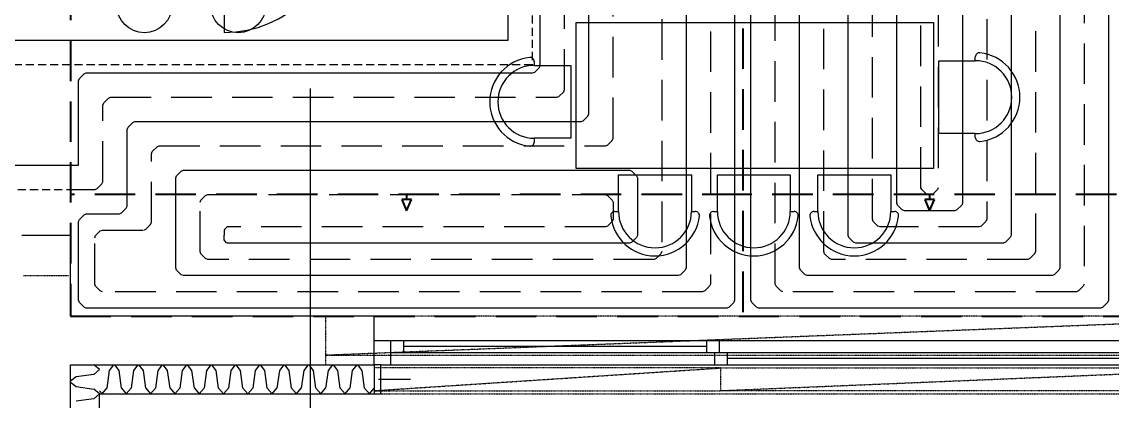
# Model space of a CAD drawing. Header units: millimetres. Extents: x 90740 to 167944, y -39332 to 25855.
# Drawn here: x 106718 to 113448, y 9828 to 12168 of the extents above; entities that cross this region are included whole.
import ezdxf

# ---------------------------------------------------------------- set-up
doc = ezdxf.new("R2010")
doc.units = ezdxf.units.MM
for name, pattern in [('Carkovana 0.5x', [0.14, 0.1, -0.04]), ('DASH', [75, 50, -25]), ('TECKOVANA', [0.06, 0, -0.06])]:
    doc.linetypes.add(name, pattern=pattern)
for name, color, linetype in [('DILATA_N___K_RY', 7, 'Continuous'), ('ODVODN__POTRUBIE___PODL__VYK_', 7, 'Continuous'), ('OKRAJOV__DILAT_CIA_PDL', 2, 'Continuous'), ('OKRAJOV__Z_NY_', 7, 'Continuous'), ('PODLAHOVKA', 7, 'Continuous'), ('PR_VODN__POTRUBIE___PODL__VYK_', 7, 'Continuous'), ('TABU_KY', 7, 'Continuous'), ('vyk-privod2', 7, 'Continuous'), ('Z_NA_PRECHODOV_CH_POTRUB_', 7, 'Continuous')]:
    doc.layers.add(name, color=color, linetype=linetype)
doc.layers.add('XR$1$STANDARD', color=252, linetype='Continuous', lineweight=25)

# ---------------------------------------------------------------- blocks, each defined once
blk = doc.blocks.new('A$C90b3fe5d')
at = {"layer": 'XR$1$STANDARD', "linetype": 'Continuous', "lineweight": -2}
for points in [[(7886.3, 13513.4), (7886.2, 13513.3), (7886.1, 13513.4)], [(7886.2, 13363.5), (7886.3, 13363.4), (7886.2, 13363.3), (7886.1, 13363.4)], [(7967.3, 13369.4), (7967.2, 13369.3), (7967.1, 13369.4), (7967.2, 13369.5)], [(8117.3, 13369.4), (8117.2, 13369.3), (8117.1, 13369.4), (8117.2, 13369.5)], [(8267.3, 13369.4), (8267.2, 13369.3), (8267.1, 13369.4), (8267.2, 13369.5)], [(8417.3, 13369.4), (8417.2, 13369.3), (8417.1, 13369.4), (8417.2, 13369.5)], [(8567.3, 13369.4), (8567.2, 13369.3), (8567.1, 13369.4), (8567.2, 13369.5)], [(8717.3, 13369.4), (8717.2, 13369.3), (8717.1, 13369.4), (8717.2, 13369.5)], [(8867.3, 13369.4), (8867.2, 13369.3), (8867.1, 13369.4), (8867.2, 13369.5)], [(9017.3, 13369.4), (9017.2, 13369.3), (9017.1, 13369.4), (9017.2, 13369.5)], [(9167.3, 13369.4), (9167.2, 13369.3), (9167.1, 13369.4), (9167.2, 13369.5)], [(9317.3, 13369.4), (9317.2, 13369.3), (9317.1, 13369.4), (9317.2, 13369.5)], [(9467.3, 13369.4), (9467.2, 13369.3), (9467.1, 13369.4), (9467.2, 13369.5)], [(9617.2, 13369.3), (9617.1, 13369.4), (9617.2, 13369.5)]]:
    blk.add_hatch(color=256, dxfattribs=at).paths.add_polyline_path(points, flags=16)
for p, q in [((8692.2, 16263.4), (8692.2, 15563.4)), ((10864.1, 14725), (10864.1, 15625)), ((10864.1, 15625), (13068.6, 15625)), ((13068.6, 15625), (13068.6, 14725)), ((13327.4, 15389.4), (13327.4, 15412.7)), ((10605.3, 15383.8), (10605.3, 15360.6)), ((10605.3, 15360.6), (10830.7, 15360.6)), ((10830.7, 15360.6), (10830.7, 14910.6)), ((13102, 14939.4), (13102, 15389.4)), ((13102, 15389.4), (13327.4, 15389.4)), ((10830.7, 14910.6), (10605.3, 14910.6)), ((10605.3, 14910.6), (10605.3, 14887.3)), ((13327.4, 14939.4), (13102, 14939.4)), ((13327.4, 14916.2), (13327.4, 14939.4)), ((13068.6, 14725), (10864.1, 14725)), ((11125.5, 14685.2), (11575.5, 14685.2)), ((11125.5, 14459.7), (11125.5, 14685.2)), ((11575.5, 14685.2), (11575.5, 14459.7)), ((11735.5, 14685.2), (12185.5, 14685.2)), ((11735.5, 14459.7), (11735.5, 14685.2)), ((12185.5, 14685.2), (12185.5, 14459.7)), ((12355.5, 14685.2), (12805.5, 14685.2)), ((12355.5, 14459.7), (12355.5, 14685.2)), ((12805.5, 14685.2), (12805.5, 14459.7)), ((11102.3, 14459.7), (11125.5, 14459.7)), ((11575.5, 14459.7), (11598.8, 14459.7)), ((11712.3, 14459.7), (11735.5, 14459.7)), ((12185.5, 14459.7), (12208.8, 14459.7)), ((12332.3, 14459.7), (12355.5, 14459.7)), ((12805.5, 14459.7), (12828.8, 14459.7)), ((7442.2, 14313.4), (7742.2, 14313.4)), ((7742.2, 13813.4), (7742.2, 14313.4)), ((7892.2, 13813.4), (7742.2, 13813.4)), ((9617.2, 13813.4), (7892.2, 13813.4)), ((9617.2, 13513.4), (9617.2, 13813.4)), ((9617.2, 13663.4), (15117.2, 13663.4)), ((9717.2, 13663.4), (9717.2, 13513.4)), ((9797.2, 13663.4), (9797.2, 13588.4)), ((11667.2, 13663.4), (11667.2, 13588.4)), ((11747.2, 13663.4), (11747.2, 13588.4)), ((11667.2, 13625.9), (9797.2, 13625.9)), ((9717.2, 13588.4), (15017.2, 13588.4)), ((11717.2, 13588.4), (11717.2, 13513.4)), ((11797.2, 13513.4), (11797.2, 13588.4)), ((14937.2, 13550.9), (11797.2, 13550.9)), ((7742.2, 13013.4), (7742.2, 13513.4)), ((7742.2, 13513.4), (9617.2, 13513.4)), ((7922.2, 13483.4), (7886.2, 13513.4)), ((7886.2, 13453.4), (7922.2, 13483.4)), ((7982.1, 13477.4), (7967.2, 13369.4)), ((8009.1, 13513.4), (7982.1, 13477.4)), ((8042.4, 13477.4), (8015.4, 13513.4)), ((8057.2, 13369.4), (8042.4, 13477.4)), ((8132.1, 13477.4), (8117.2, 13369.4)), ((8159.1, 13513.4), (8132.1, 13477.4)), ((8192.4, 13477.4), (8165.4, 13513.4)), ((8207.2, 13369.4), (8192.4, 13477.4)), ((8282.1, 13477.4), (8267.2, 13369.4)), ((8309.1, 13513.4), (8282.1, 13477.4)), ((8342.4, 13477.4), (8315.4, 13513.4)), ((8357.2, 13369.4), (8342.4, 13477.4)), ((8432.1, 13477.4), (8417.2, 13369.4)), ((8459.1, 13513.4), (8432.1, 13477.4)), ((8492.4, 13477.4), (8465.4, 13513.4)), ((8507.2, 13369.4), (8492.4, 13477.4)), ((8582.1, 13477.4), (8567.2, 13369.4)), ((8609.1, 13513.4), (8582.1, 13477.4)), ((8642.4, 13477.4), (8615.4, 13513.4)), ((8657.2, 13369.4), (8642.4, 13477.4)), ((8732.1, 13477.4), (8717.2, 13369.4)), ((8759.1, 13513.4), (8732.1, 13477.4)), ((8792.4, 13477.4), (8765.4, 13513.4)), ((8807.2, 13369.4), (8792.4, 13477.4)), ((8882.1, 13477.4), (8867.2, 13369.4)), ((8909.1, 13513.4), (8882.1, 13477.4)), ((8942.4, 13477.4), (8915.4, 13513.4)), ((8957.2, 13369.4), (8942.4, 13477.4)), ((9032.1, 13477.4), (9017.2, 13369.4)), ((9059.1, 13513.4), (9032.1, 13477.4)), ((9092.4, 13477.4), (9065.4, 13513.4)), ((9107.2, 13369.4), (9092.4, 13477.4)), ((9182.1, 13477.4), (9167.2, 13369.4)), ((9209.1, 13513.4), (9182.1, 13477.4)), ((9242.4, 13477.4), (9215.4, 13513.4)), ((9257.2, 13369.4), (9242.4, 13477.4)), ((9332.1, 13477.4), (9317.2, 13369.4)), ((9359.1, 13513.4), (9332.1, 13477.4)), ((9392.4, 13477.4), (9365.4, 13513.4)), ((9407.2, 13369.4), (9392.4, 13477.4)), ((9482.1, 13477.4), (9467.2, 13369.4)), ((9509.1, 13513.4), (9482.1, 13477.4)), ((9542.4, 13477.4), (9515.4, 13513.4)), ((9557.2, 13369.4), (9542.4, 13477.4)), ((9657.2, 13513.4), (9617.2, 13513.4)), ((9617.2, 13513.4), (9617.2, 13333.4)), ((9657.2, 13333.4), (9657.2, 13513.4)), ((9657.2, 13513.4), (15077.2, 13513.4)), ((7778.2, 13438.5), (7742.2, 13411.5)), ((7742.2, 13405.2), (7778.2, 13378.2)), ((7886.2, 13453.4), (7778.2, 13438.5)), ((9840.4, 13421.4), (9643.3, 13421.4)), ((7778.2, 13378.2), (7886.2, 13363.4)), ((7922.2, 13333.4), (7886.2, 13363.4)), ((7886.2, 13303.4), (7922.2, 13333.4)), ((7922.2, 13351.4), (7937.2, 13333.4)), ((7922.2, 12973.4), (7922.2, 13333.4)), ((7922.2, 13333.4), (9657.2, 13333.4)), ((7937.2, 13333.4), (7967.2, 13369.4)), ((8057.2, 13369.4), (8087.2, 13333.4)), ((8087.2, 13333.4), (8117.2, 13369.4)), ((8207.2, 13369.4), (8237.2, 13333.4)), ((8237.2, 13333.4), (8267.2, 13369.4)), ((8357.2, 13369.4), (8387.2, 13333.4)), ((8387.2, 13333.4), (8417.2, 13369.4)), ((8507.2, 13369.4), (8537.2, 13333.4)), ((8537.2, 13333.4), (8567.2, 13369.4)), ((8657.2, 13369.4), (8687.2, 13333.4)), ((8687.2, 13333.4), (8717.2, 13369.4)), ((8807.2, 13369.4), (8837.2, 13333.4)), ((8837.2, 13333.4), (8867.2, 13369.4)), ((8957.2, 13369.4), (8987.2, 13333.4)), ((8987.2, 13333.4), (9017.2, 13369.4)), ((9107.2, 13369.4), (9137.2, 13333.4)), ((9137.2, 13333.4), (9167.2, 13369.4)), ((9257.2, 13369.4), (9287.2, 13333.4)), ((9287.2, 13333.4), (9317.2, 13369.4)), ((9407.2, 13369.4), (9437.2, 13333.4)), ((9437.2, 13333.4), (9467.2, 13369.4)), ((9557.2, 13369.4), (9587.2, 13333.4)), ((9587.2, 13333.4), (9617.2, 13369.4)), ((7886.2, 13303.4), (7778.2, 13288.5))]:
    blk.add_line(p, q, dxfattribs=at)
at = {"layer": 'XR$1$STANDARD', "linetype": 'Carkovana 0.5x', "lineweight": -2}
for p, q in [((7452.2, 14063.4), (7522.2, 14063.4)), ((7522.2, 14063.4), (7592.2, 14063.4)), ((7522.2, 14063.4), (7522.2, 14063.4)), ((7592.2, 14063.4), (7662.2, 14063.4)), ((7592.2, 14063.4), (7592.2, 14063.4)), ((7662.2, 14063.4), (7732.2, 14063.4)), ((7662.2, 14063.4), (7662.2, 14063.4)), ((7732.2, 14063.4), (7732.2, 14063.4)), ((9317.2, 13813.4), (9317.2, 13513.4)), ((9317.2, 13573.4), (15417.2, 13813.4)), ((9317.2, 13573.4), (15417.2, 13573.4)), ((11757.2, 13493.4), (9617.2, 13493.4)), ((9617.2, 13493.4), (9617.2, 13353.4)), ((9617.2, 13353.4), (11757.2, 13493.4)), ((11757.2, 13353.4), (11757.2, 13493.4)), ((11757.2, 13493.4), (15117.2, 13493.4)), ((11757.2, 13353.4), (11757.2, 13493.4)), ((11757.2, 13493.4), (11757.2, 13493.4)), ((11757.2, 13353.4), (15117.2, 13493.4)), ((9617.2, 13353.4), (11757.2, 13353.4)), ((9617.2, 13353.4), (9617.2, 13353.4)), ((15117.2, 13353.4), (11757.2, 13353.4))]:
    blk.add_line(p, q, dxfattribs=at)
at = {"layer": 'XR$1$STANDARD', "linetype": 'TECKOVANA', "lineweight": -2}
for p, q in [((15117.2, 13813.4), (9617.2, 13813.4)), ((9657.2, 13333.4), (15077.2, 13333.4))]:
    blk.add_line(p, q, dxfattribs=at)
at = {"layer": 'XR$1$STANDARD', "linetype": 'Continuous', "lineweight": -2}
for centre, radius, start, end in [((8692.2, 16263.4), 700, 270, 0), ((13352.9, 15412.7), 25.5, 84.14252, 180), ((13327.4, 15164.4), 275, 275.85748, 84.14252), ((10605.3, 15135.6), 275, 95.85748, 264.14252), ((10605.3, 15135.6), 225, 90, 270), ((10579.8, 15383.8), 25.5, 0, 95.85748), ((13327.4, 15164.4), 225, 270, 90), ((10579.8, 14887.3), 25.5, 264.14252, 0), ((13352.9, 14916.2), 25.5, 180, 275.85748), ((11102.3, 14434.2), 25.5, 90, 185.85748), ((11350.5, 14459.7), 275, 185.85748, 354.14252), ((11350.5, 14459.7), 225, 180, 0), ((11598.8, 14434.2), 25.5, 354.14252, 90), ((11712.3, 14434.2), 25.5, 90, 185.85748), ((11960.5, 14459.7), 275, 185.85748, 354.14252), ((11960.5, 14459.7), 225, 180, 0), ((12208.8, 14434.2), 25.5, 354.14252, 90), ((12332.3, 14434.2), 25.5, 90, 185.85748), ((12580.5, 14459.7), 275, 185.85748, 354.14252), ((12580.5, 14459.7), 225, 180, 0), ((12828.8, 14434.2), 25.5, 354.14252, 90)]:
    blk.add_arc(centre, radius, start, end, dxfattribs=at)

msp = doc.modelspace()

# ---------------------------------------------------------------- linework, layer by layer
at = {"layer": 'DILATA_N___K_RY', "color": 95, "linetype": 'DASH', "lineweight": 40, "ltscale": 5}
msp.add_line((111167.7, 16252.4), (111167.7, 10352.4), dxfattribs=at)
at = {"layer": 'ODVODN__POTRUBIE___PODL__VYK_', "color": 172, "linetype": 'DASH'}
for p, q in [((109867.9, 15357), (109867.9, 11902.4)), ((109867.9, 11902.4), (106624.8, 11902.4)), ((102867.9, 11133.5), (107017.9, 11133.5)), ((107017.9, 11133.5), (107067.9, 11133.5))]:
    msp.add_line(p, q, dxfattribs=at)
msp.add_lwpolyline([(109867.9, 11902.4), (109867.9, 11902.4), (109867.9, 11902.4), (109867.9, 11902.4), (109867.9, 11902.4), (109867.9, 11902.4)], dxfattribs=at)
at = {"layer": 'OKRAJOV__DILAT_CIA_PDL', "color": 95, "linetype": 'DASH', "lineweight": 40, "ltscale": 5}
msp.add_lwpolyline([(108967.9, 12802.4), (107017.9, 12802.4), (107017.9, 10352.4), (117217.9, 10352.4), (117217.9, 12302.4), (117017.9, 12302.4), (117017.9, 14302.4), (117217.9, 14302.4), (117217.9, 16252.4), (108967.9, 16252.4), (108967.9, 12802.4)], dxfattribs=at)
at = {"layer": 'OKRAJOV__Z_NY_', "color": 80, "linetype": 'DASH', "lineweight": 40, "ltscale": 5}
for p, q in [((111167.7, 11102.4), (107017.9, 11102.4)), ((113474.4, 11102.4), (111167.7, 11102.4))]:
    msp.add_line(p, q, dxfattribs=at)
for points in [[(109092.8, 11102.4), (109092.8, 11072.4), (109062.8, 11072.4), (109092.8, 11002.4), (109122.8, 11072.4), (109092.8, 11072.4)], [(112321.1, 11102.4), (112321.1, 11072.4), (112291.1, 11072.4), (112321.1, 11002.4), (112351.1, 11072.4), (112321.1, 11072.4)]]:
    msp.add_lwpolyline(points, dxfattribs=at)
at = {"layer": 'PODLAHOVKA', "color": 12, "ltscale": 5}
for points in [[(113424.4, 15560), (113424.4, 10450.2), (113418.9, 10436.9), (113390, 10407.9), (113376.6, 10402.4), (111265.5, 10402.4), (111252.2, 10407.9), (111223.2, 10436.9), (111217.7, 10450.2), (111217.7, 15159.2)], [(107067.9, 11283.5), (107067.9, 11804.6), (107073.4, 11817.9), (107102.4, 11846.9), (107115.7, 11852.4), (109870.1, 11852.4), (109883.4, 11857.9), (109912.4, 11886.9), (109917.9, 11900.2), (109917.9, 15259.2)], [(111117.7, 15259.2), (111117.7, 10450.2), (111112.2, 10436.9), (111083.2, 10407.9), (111069.9, 10402.4), (107115.7, 10402.4), (107102.4, 10407.9), (107073.4, 10436.9), (107067.9, 10450.2), (107067.9, 10935.6), (107073.4, 10949), (107102.4, 10977.9), (107115.7, 10983.5), (107320.1, 10983.5), (107333.4, 10989), (107362.4, 11017.9), (107367.9, 11031.3), (107367.9, 11504.6), (107373.4, 11517.9), (107402.4, 11546.9), (107415.7, 11552.4), (110170.1, 11552.4), (110183.4, 11557.9), (110212.4, 11586.9), (110217.9, 11600.2), (110217.9, 14959.2)], [(113124.4, 15260), (113124.4, 10650.2), (113118.9, 10636.9), (113090, 10607.9), (113076.6, 10602.4), (111565.5, 10602.4), (111552.2, 10607.9), (111523.2, 10636.9), (111517.7, 10650.2), (111517.7, 14859.2)], [(110817.7, 14959.2), (110817.7, 10650.2), (110812.2, 10636.9), (110783.2, 10607.9), (110769.9, 10602.4), (107715.7, 10602.4), (107702.4, 10607.9), (107673.4, 10636.9), (107667.9, 10650.2), (107667.9, 11204.6), (107673.4, 11217.9), (107702.4, 11246.9), (107715.7, 11252.4), (110469.9, 11252.4), (110483.2, 11246.9), (110512.2, 11217.9), (110517.7, 11204.6), (110517.7, 10850.2), (110512.2, 10836.9), (110483.2, 10807.9), (110469.9, 10802.4), (107987.7, 10802.4)], [(112824.4, 14960), (112824.4, 10850.2), (112818.9, 10836.9), (112790, 10807.9), (112776.6, 10802.4), (111865.5, 10802.4), (111852.2, 10807.9), (111823.2, 10836.9), (111817.7, 10850.2), (111817.7, 14559.2)], [(112524.4, 14660), (112524.4, 11050.2), (112518.9, 11036.9), (112490, 11007.9), (112476.6, 11002.4), (112165.5, 11002.4), (112152.2, 11007.9), (112123.2, 11036.9), (112117.7, 11050.2), (112117.7, 12624.8)], [(107987.7, 10802.4), (107982.2, 10804.7), (107970.1, 10816.7), (107967.8, 10822.3), (107967.8, 10852.4)]]:
    msp.add_lwpolyline(points, dxfattribs=at)
at = {"layer": 'PODLAHOVKA', "color": 172, "linetype": 'DASH', "ltscale": 5}
for points in [[(113274.4, 15410), (113274.4, 10550.2), (113268.9, 10536.9), (113240, 10507.9), (113226.6, 10502.4), (111415.5, 10502.4), (111402.2, 10507.9), (111373.2, 10536.9), (111367.7, 10550.2), (111367.7, 15009.2)], [(107067.9, 11133.5), (107170.1, 11133.5), (107183.4, 11139), (107212.4, 11167.9), (107217.9, 11181.3), (107217.9, 11654.6), (107223.4, 11667.9), (107252.4, 11696.9), (107265.7, 11702.4), (110020.1, 11702.4), (110033.4, 11707.9), (110062.4, 11736.9), (110067.9, 11750.2), (110067.9, 15109.2)], [(110967.7, 15109.2), (110967.7, 10550.2), (110962.2, 10536.9), (110933.2, 10507.9), (110919.9, 10502.4), (107215.7, 10502.4), (107202.4, 10507.9), (107173.4, 10536.9), (107167.9, 10550.2), (107167.9, 10835.6), (107173.4, 10849), (107202.4, 10877.9), (107215.7, 10883.5), (107470.1, 10883.5), (107483.4, 10889), (107512.4, 10917.9), (107517.9, 10931.3), (107517.9, 11354.6), (107523.4, 11367.9), (107552.4, 11396.9), (107565.7, 11402.4), (110320.1, 11402.4), (110333.4, 11407.9), (110362.4, 11436.9), (110367.9, 11450.2), (110367.9, 14809.2)], [(112974.4, 15110), (112974.4, 10750.2), (112968.9, 10736.9), (112940, 10707.9), (112926.6, 10702.4), (111715.5, 10702.4), (111702.2, 10707.9), (111673.2, 10736.9), (111667.7, 10750.2), (111667.7, 14709.2)], [(110667.7, 14809.2), (110667.7, 10750.2), (110662.2, 10736.9), (110633.2, 10707.9), (110619.9, 10702.4), (107865.7, 10702.4), (107852.4, 10707.9), (107823.4, 10736.9), (107817.9, 10750.2), (107817.9, 11054.6), (107823.4, 11067.9), (107852.4, 11096.9), (107865.7, 11102.4), (110319.9, 11102.4), (110333.2, 11096.9), (110362.2, 11067.9), (110367.7, 11054.6), (110367.7, 10950.2), (110362.2, 10936.9), (110333.2, 10907.9), (110319.9, 10902.4), (107987.7, 10902.4)], [(112674.4, 14810), (112674.4, 10950.2), (112668.9, 10936.9), (112640, 10907.9), (112626.6, 10902.4), (112015.5, 10902.4), (112002.2, 10907.9), (111973.2, 10936.9), (111967.7, 10950.2), (111967.7, 14409.2)], [(112374.4, 14515.3), (112374.4, 11144.9), (112369.5, 11133), (112342.3, 11105.9), (112334, 11102.4), (112308.2, 11102.4), (112299.8, 11105.9), (112272.6, 11133), (112267.7, 11144.9), (112267.7, 12624.8)], [(107987.7, 10902.4), (107982.2, 10900.1), (107970.1, 10888), (107967.8, 10882.5), (107967.8, 10852.4)]]:
    msp.add_lwpolyline(points, dxfattribs=at)
at = {"layer": 'PR_VODN__POTRUBIE___PODL__VYK_', "color": 12}
for p, q in [((109717.9, 15507), (109717.9, 12052.4)), ((109717.9, 12052.4), (106474.8, 12052.4)), ((102917.9, 11283.5), (107017.9, 11283.5)), ((107017.9, 11283.5), (107067.9, 11283.5))]:
    msp.add_line(p, q, dxfattribs=at)
msp.add_lwpolyline([(109717.9, 12052.4), (109717.9, 12052.4), (109717.9, 12052.4), (109717.9, 12052.4), (109717.9, 12052.4), (109717.9, 12052.4)], dxfattribs=at)
at = {"layer": 'TABU_KY', "color": 5}
msp.add_line((108498.8, 9278.7), (108498.8, 11757.3), dxfattribs=at)
at = {"layer": 'vyk-privod2'}
for centre in [(107474.4, 12272.1, 23163.2), (108053.5, 12272.1, 23163.2)]:
    msp.add_circle(centre, 170.9, dxfattribs=at)
at = {"layer": 'Z_NA_PRECHODOV_CH_POTRUB_', "color": 2}
for p, q in [((107017.9, 11902.4), (107017.9, 11902.4)), ((109867.9, 11902.4), (109867.9, 11902.4))]:
    msp.add_line(p, q, dxfattribs=at)

# ---------------------------------------------------------------- block references
at = {"linetype": 'Continuous'}
msp.add_blockref('A$C90b3fe5d', (99275.7, -3461), dxfattribs=at)

doc.saveas('drawing.dxf')
